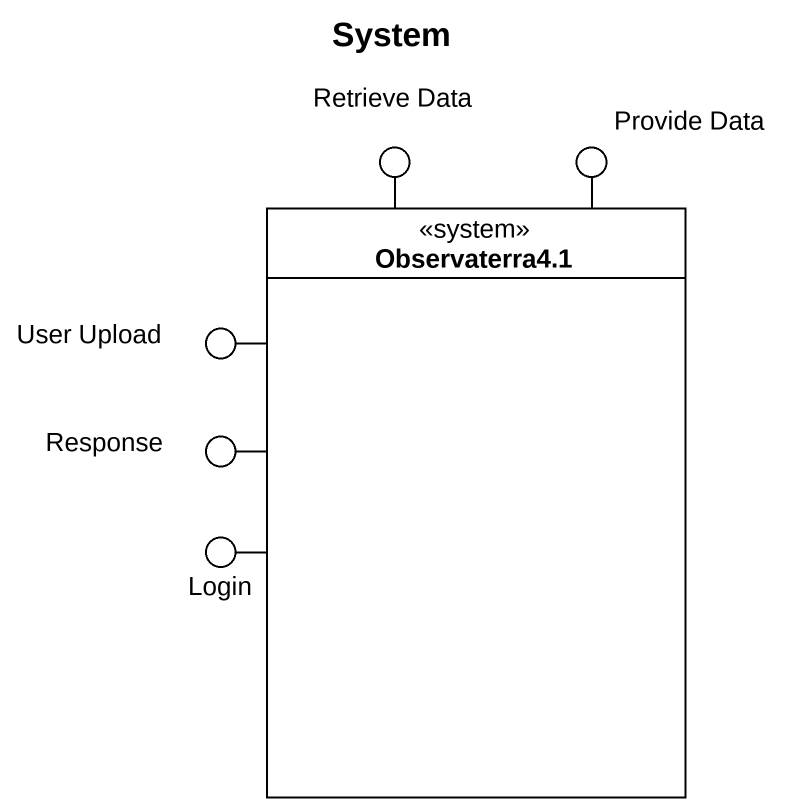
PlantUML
@startuml
title System
allowmixing
hide circle
hide empty members
() "Retrieve Data" as Retrieve_Data
() "Provide Data" as Provide_Data
class "Observaterra4.1" as Observaterra4_1 <<system>>
() "User Upload" as User_Upload
() Response
() Login
Observaterra4_1 -up- Retrieve_Data
Observaterra4_1 -up- Provide_Data
Observaterra4_1 -up- User_Upload
Observaterra4_1 -left- Response
Observaterra4_1 -left- Login
@enduml
